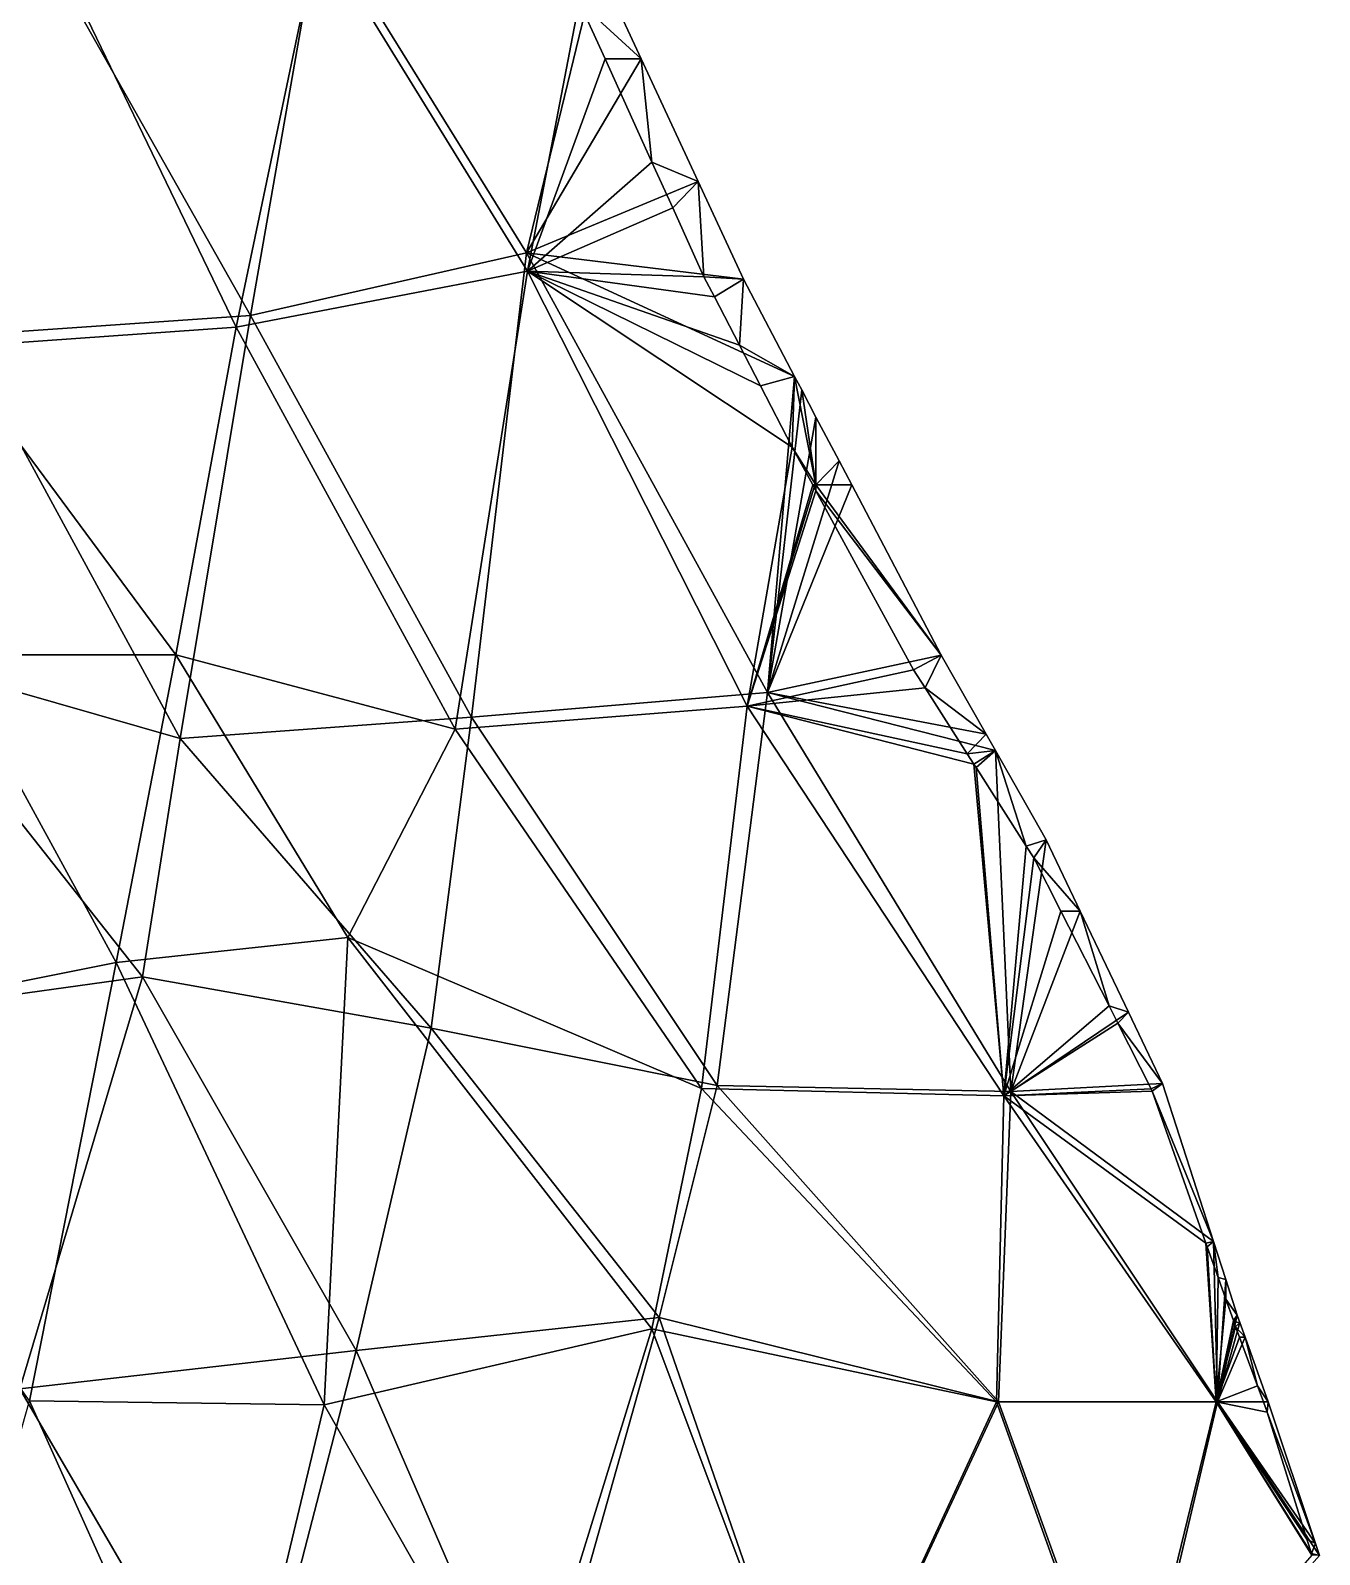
# Model space of a CAD drawing. Extents: x 373697 to 374005, y 6959904 to 6960301.
# Drawn here: x 373875.3 to 373967.6, y 6960010.6 to 6960119.6 of the extents above; entities that cross this region are included whole.
import ezdxf

# ---------------------------------------------------------------- set-up
doc = ezdxf.new("R2010")
doc.units = 0
doc.layers.add('Falla_Este', color=7, linetype='CONTINUOUS')

msp = doc.modelspace()

# ---------------------------------------------------------------- linework, layer by layer
at = {"layer": 'Falla_Este'}
for points in [[(373855.16, 6960129.18, 162.9), (373875.39, 6960128.82, 188.13), (373869.45, 6960096.95, 164.29)], [(373875.39, 6960128.82, 188.13), (373890.08, 6960098.41, 189.95), (373869.45, 6960096.95, 164.29)], [(373895.98, 6960126.66, 212.22), (373890.08, 6960098.41, 189.95), (373875.39, 6960128.82, 188.13)], [(373870.37, 6960097.81, 163.62), (373891.11, 6960099.24, 189.25), (373875.06, 6960127.64, 185.03)], [(373875.06, 6960127.64, 185.03), (373891.11, 6960099.24, 189.25), (373896.06, 6960127.61, 210.23)], [(373895.98, 6960126.66, 212.22), (373910.92, 6960102.41, 217.7), (373890.08, 6960098.41, 189.95)], [(373891.11, 6960099.24, 189.25), (373910.85, 6960103.74, 215.57), (373896.06, 6960127.61, 210.23)], [(373910.92, 6960102.41, 217.7), (373895.98, 6960126.66, 212.22), (373914.63, 6960121.68, 231.52)], [(373896.06, 6960127.61, 210.23), (373910.85, 6960103.74, 215.57), (373915.89, 6960124.45, 231.52)], [(373910.85, 6960103.74, 215.57), (373919.06, 6960117.61, 231.52), (373915.89, 6960124.45, 231.52)], [(373919.06, 6960117.61, 231.52), (373914.63, 6960121.68, 231.52), (373915.89, 6960124.45, 231.52)], [(373910.92, 6960102.41, 217.7), (373914.63, 6960121.68, 231.52), (373916.48, 6960117.61, 231.52)], [(373919.06, 6960117.61, 231.52), (373916.48, 6960117.61, 231.52), (373914.63, 6960121.68, 231.52)], [(373919.06, 6960117.61, 231.52), (373910.85, 6960103.74, 215.57), (373923.14, 6960108.83, 231.52)], [(373916.48, 6960117.61, 231.52), (373919.84, 6960110.21, 231.52), (373910.92, 6960102.41, 217.7)], [(373919.84, 6960110.21, 231.52), (373916.48, 6960117.61, 231.52), (373919.06, 6960117.61, 231.52)], [(373923.14, 6960108.83, 231.52), (373919.84, 6960110.21, 231.52), (373919.06, 6960117.61, 231.52)], [(373910.92, 6960102.41, 217.7), (373919.84, 6960110.21, 231.52), (373921.33, 6960106.95, 231.52)], [(373921.33, 6960106.95, 231.52), (373919.84, 6960110.21, 231.52), (373923.14, 6960108.83, 231.52)], [(373923.14, 6960108.83, 231.52), (373910.85, 6960103.74, 215.57), (373926.38, 6960101.84, 231.52)], [(373923.14, 6960108.83, 231.52), (373923.56, 6960102.02, 231.52), (373921.33, 6960106.95, 231.52)], [(373926.38, 6960101.84, 231.52), (373923.56, 6960102.02, 231.52), (373923.14, 6960108.83, 231.52)], [(373923.56, 6960102.02, 231.52), (373910.92, 6960102.41, 217.7), (373921.33, 6960106.95, 231.52)], [(373891.11, 6960099.24, 189.25), (373906.93, 6960070.51, 191.16), (373910.85, 6960103.74, 215.57)], [(373906.93, 6960070.51, 191.16), (373928.12, 6960072.27, 216.29), (373910.85, 6960103.74, 215.57)], [(373926.38, 6960101.84, 231.52), (373910.85, 6960103.74, 215.57), (373930.05, 6960094.89, 231.52)], [(373910.85, 6960103.74, 215.57), (373928.12, 6960072.27, 216.29), (373930.05, 6960094.89, 231.52)], [(373910.92, 6960102.41, 217.7), (373905.74, 6960069.64, 191.77), (373890.08, 6960098.41, 189.95)], [(373910.92, 6960102.41, 217.7), (373926.66, 6960071.29, 217.27), (373905.74, 6960069.64, 191.77)], [(373927.61, 6960094.21, 231.52), (373910.92, 6960102.41, 217.7), (373926.1, 6960097.13, 231.52)], [(373929.88, 6960089.83, 231.52), (373910.92, 6960102.41, 217.7), (373927.61, 6960094.21, 231.52)], [(373929.88, 6960089.83, 231.52), (373926.66, 6960071.29, 217.27), (373910.92, 6960102.41, 217.7)], [(373924.31, 6960100.58, 231.52), (373910.92, 6960102.41, 217.7), (373923.56, 6960102.02, 231.52)], [(373926.1, 6960097.13, 231.52), (373910.92, 6960102.41, 217.7), (373924.31, 6960100.58, 231.52)], [(373926.38, 6960101.84, 231.52), (373924.31, 6960100.58, 231.52), (373923.56, 6960102.02, 231.52)], [(373926.1, 6960097.13, 231.52), (373924.31, 6960100.58, 231.52), (373926.38, 6960101.84, 231.52)], [(373930.05, 6960094.89, 231.52), (373926.1, 6960097.13, 231.52), (373926.38, 6960101.84, 231.52)], [(373890.08, 6960098.41, 189.95), (373885.75, 6960074.96, 172.27), (373869.45, 6960096.95, 164.29)], [(373870.37, 6960097.81, 163.62), (373886.07, 6960068.97, 165.6), (373891.11, 6960099.24, 189.25)], [(373890.08, 6960098.41, 189.95), (373905.74, 6960069.64, 191.77), (373885.75, 6960074.96, 172.27)], [(373891.11, 6960099.24, 189.25), (373886.07, 6960068.97, 165.6), (373906.93, 6960070.51, 191.16)], [(373865.15, 6960074.96, 147.94), (373886.07, 6960068.97, 165.6), (373870.37, 6960097.81, 163.62)], [(373930.05, 6960094.89, 231.52), (373927.61, 6960094.21, 231.52), (373926.1, 6960097.13, 231.52)], [(373885.75, 6960074.96, 172.27), (373869.43, 6960074.96, 154.91), (373869.45, 6960096.95, 164.29)], [(373929.88, 6960089.83, 231.52), (373927.61, 6960094.21, 231.52), (373930.05, 6960094.89, 231.52)], [(373930.05, 6960094.89, 231.52), (373928.12, 6960072.27, 216.29), (373930.56, 6960093.92, 231.52)], [(373930.56, 6960093.92, 231.52), (373928.12, 6960072.27, 216.29), (373931.58, 6960091.98, 231.52)], [(373931.58, 6960087.12, 231.52), (373929.88, 6960089.83, 231.52), (373930.05, 6960094.89, 231.52)], [(373931.58, 6960087.12, 231.52), (373930.05, 6960094.89, 231.52), (373930.56, 6960093.92, 231.52)], [(373931.58, 6960087.12, 231.52), (373930.56, 6960093.92, 231.52), (373931.58, 6960091.98, 231.52)], [(373931.58, 6960091.98, 231.52), (373928.12, 6960072.27, 216.29), (373933.24, 6960088.84, 231.52)], [(373931.58, 6960087.12, 231.52), (373931.58, 6960091.98, 231.52), (373933.24, 6960088.84, 231.52)], [(373926.66, 6960071.29, 217.27), (373929.88, 6960089.83, 231.52), (373931.36, 6960087.12, 231.52)], [(373931.58, 6960087.12, 231.52), (373931.36, 6960087.12, 231.52), (373929.88, 6960089.83, 231.52)], [(373933.24, 6960088.84, 231.52), (373928.12, 6960072.27, 216.29), (373934.14, 6960087.12, 231.52)], [(373931.58, 6960087.12, 231.52), (373933.24, 6960088.84, 231.52), (373934.14, 6960087.12, 231.52)], [(373926.66, 6960071.29, 217.27), (373931.36, 6960087.12, 231.52), (373931.44, 6960086.97, 231.52)], [(373926.66, 6960071.29, 217.27), (373931.44, 6960086.97, 231.52), (373931.58, 6960086.71, 231.52)], [(373938.57, 6960073.9, 231.52), (373926.66, 6960071.29, 217.27), (373931.58, 6960086.71, 231.52)], [(373934.14, 6960087.12, 231.52), (373928.12, 6960072.27, 216.29), (373940.55, 6960074.94, 231.52)], [(373931.44, 6960086.97, 231.52), (373931.36, 6960087.12, 231.52), (373931.58, 6960087.12, 231.52)], [(373931.58, 6960086.71, 231.52), (373931.44, 6960086.97, 231.52), (373931.58, 6960087.12, 231.52)], [(373931.58, 6960086.71, 231.52), (373931.58, 6960087.12, 231.52), (373940.55, 6960074.94, 231.52)], [(373940.55, 6960074.94, 231.52), (373931.58, 6960087.12, 231.52), (373934.14, 6960087.12, 231.52)], [(373938.57, 6960073.9, 231.52), (373931.58, 6960086.71, 231.52), (373940.55, 6960074.94, 231.52)], [(373865.15, 6960074.96, 147.94), (373855.91, 6960048.11, 130.15), (373883.37, 6960051.92, 153.29)], [(373856.49, 6960047.96, 133.29), (373869.43, 6960074.96, 154.91), (373881.47, 6960052.95, 156.39)], [(373883.37, 6960051.92, 153.29), (373886.07, 6960068.97, 165.6), (373865.15, 6960074.96, 147.94)], [(373885.75, 6960074.96, 172.27), (373881.47, 6960052.95, 156.39), (373869.43, 6960074.96, 154.91)], [(373885.75, 6960074.96, 172.27), (373898.07, 6960054.73, 175.07), (373881.47, 6960052.95, 156.39)], [(373885.75, 6960074.96, 172.27), (373905.74, 6960069.64, 191.77), (373898.07, 6960054.73, 175.07)], [(373940.55, 6960074.94, 231.52), (373928.12, 6960072.27, 216.29), (373943.76, 6960069.29, 231.52)], [(373939.4, 6960072.6, 231.52), (373938.57, 6960073.9, 231.52), (373940.55, 6960074.94, 231.52)], [(373939.4, 6960072.6, 231.52), (373940.55, 6960074.94, 231.52), (373943.76, 6960069.29, 231.52)], [(373939.4, 6960072.6, 231.52), (373926.66, 6960071.29, 217.27), (373938.57, 6960073.9, 231.52)], [(373906.93, 6960070.51, 191.16), (373924.51, 6960044.15, 194.36), (373928.12, 6960072.27, 216.29)], [(373924.51, 6960044.15, 194.36), (373945.54, 6960043.72, 217.55), (373928.12, 6960072.27, 216.29)], [(373942.41, 6960067.88, 231.52), (373926.66, 6960071.29, 217.27), (373939.4, 6960072.6, 231.52)], [(373943.76, 6960069.29, 231.52), (373928.12, 6960072.27, 216.29), (373944.43, 6960068.12, 231.52)], [(373928.12, 6960072.27, 216.29), (373945.54, 6960043.72, 217.55), (373944.43, 6960068.12, 231.52)], [(373942.41, 6960067.88, 231.52), (373939.4, 6960072.6, 231.52), (373943.76, 6960069.29, 231.52)], [(373926.66, 6960071.29, 217.27), (373923.38, 6960043.92, 194.89), (373905.74, 6960069.64, 191.77)], [(373926.66, 6960071.29, 217.27), (373945.04, 6960043.41, 217.87), (373923.38, 6960043.92, 194.89)], [(373942.88, 6960067.15, 231.52), (373926.66, 6960071.29, 217.27), (373942.41, 6960067.88, 231.52)], [(373945.04, 6960043.41, 217.87), (373926.66, 6960071.29, 217.27), (373942.88, 6960067.15, 231.52)], [(373904.04, 6960048.24, 173.14), (373906.93, 6960070.51, 191.16), (373886.07, 6960068.97, 165.6)], [(373904.04, 6960048.24, 173.14), (373924.51, 6960044.15, 194.36), (373906.93, 6960070.51, 191.16)], [(373904.04, 6960048.24, 173.14), (373886.07, 6960068.97, 165.6), (373883.37, 6960051.92, 153.29)], [(373905.74, 6960069.64, 191.77), (373923.38, 6960043.92, 194.89), (373898.07, 6960054.73, 175.07)], [(373943.76, 6960069.29, 231.52), (373944.43, 6960068.12, 231.52), (373942.41, 6960067.88, 231.52)], [(373942.88, 6960067.15, 231.52), (373942.41, 6960067.88, 231.52), (373944.43, 6960068.12, 231.52)], [(373943.05, 6960066.89, 231.52), (373942.88, 6960067.15, 231.52), (373944.43, 6960068.12, 231.52)], [(373946.62, 6960061.28, 231.52), (373943.05, 6960066.89, 231.52), (373944.43, 6960068.12, 231.52)], [(373946.62, 6960061.28, 231.52), (373944.43, 6960068.12, 231.52), (373948.07, 6960061.73, 231.52)], [(373944.43, 6960068.12, 231.52), (373945.54, 6960043.72, 217.55), (373948.07, 6960061.73, 231.52)], [(373945.04, 6960043.41, 217.87), (373942.88, 6960067.15, 231.52), (373943.05, 6960066.89, 231.52)], [(373945.04, 6960043.41, 217.87), (373943.05, 6960066.89, 231.52), (373946.62, 6960061.28, 231.52)], [(373945.04, 6960043.41, 217.87), (373946.62, 6960061.28, 231.52), (373947.17, 6960060.44, 231.52)], [(373948.07, 6960061.73, 231.52), (373945.54, 6960043.72, 217.55), (373950.5, 6960056.63, 231.52)], [(373948.07, 6960061.73, 231.52), (373947.17, 6960060.44, 231.52), (373946.62, 6960061.28, 231.52)], [(373950.5, 6960056.63, 231.52), (373947.17, 6960060.44, 231.52), (373948.07, 6960061.73, 231.52)], [(373949.1, 6960056.63, 231.52), (373945.04, 6960043.41, 217.87), (373947.17, 6960060.44, 231.52)], [(373950.5, 6960056.63, 231.52), (373949.1, 6960056.63, 231.52), (373947.17, 6960060.44, 231.52)], [(373952.56, 6960049.84, 231.52), (373945.04, 6960043.41, 217.87), (373949.1, 6960056.63, 231.52)], [(373945.54, 6960043.72, 217.55), (373953.95, 6960049.39, 231.52), (373950.5, 6960056.63, 231.52)], [(373952.56, 6960049.84, 231.52), (373949.1, 6960056.63, 231.52), (373950.5, 6960056.63, 231.52)], [(373953.95, 6960049.39, 231.52), (373952.56, 6960049.84, 231.52), (373950.5, 6960056.63, 231.52)], [(373881.47, 6960052.95, 156.39), (373898.07, 6960054.73, 175.07), (373896.37, 6960021.29, 157.04)], [(373919.82, 6960026.74, 182.8), (373896.37, 6960021.29, 157.04), (373898.07, 6960054.73, 175.07)], [(373919.82, 6960026.74, 182.8), (373898.07, 6960054.73, 175.07), (373923.38, 6960043.92, 194.89)], [(373856.49, 6960047.96, 133.29), (373881.47, 6960052.95, 156.39), (373875.27, 6960021.57, 137.12)], [(373896.37, 6960021.29, 157.04), (373875.27, 6960021.57, 137.12), (373881.47, 6960052.95, 156.39)], [(373855.91, 6960048.11, 130.15), (373874.58, 6960022.43, 134.28), (373883.37, 6960051.92, 153.29)], [(373883.37, 6960051.92, 153.29), (373874.58, 6960022.43, 134.28), (373898.67, 6960025.17, 157.43)], [(373904.04, 6960048.24, 173.14), (373883.37, 6960051.92, 153.29), (373898.67, 6960025.17, 157.43)], [(373953.19, 6960048.6, 231.52), (373945.04, 6960043.41, 217.87), (373952.56, 6960049.84, 231.52)], [(373945.54, 6960043.72, 217.55), (373956.38, 6960044.28, 231.52), (373953.95, 6960049.39, 231.52)], [(373953.19, 6960048.6, 231.52), (373952.56, 6960049.84, 231.52), (373953.95, 6960049.39, 231.52)], [(373953.19, 6960048.6, 231.52), (373953.95, 6960049.39, 231.52), (373956.38, 6960044.28, 231.52)], [(373904.04, 6960048.24, 173.14), (373898.67, 6960025.17, 157.43), (373920.36, 6960027.53, 182.11)], [(373924.51, 6960044.15, 194.36), (373904.04, 6960048.24, 173.14), (373920.36, 6960027.53, 182.11)], [(373955.58, 6960043.9, 231.52), (373945.04, 6960043.41, 217.87), (373953.19, 6960048.6, 231.52)], [(373955.58, 6960043.9, 231.52), (373953.19, 6960048.6, 231.52), (373956.38, 6960044.28, 231.52)], [(373919.82, 6960026.74, 182.8), (373923.38, 6960043.92, 194.89), (373944.5, 6960021.51, 208.25)], [(373944.64, 6960021.51, 208.16), (373924.51, 6960044.15, 194.36), (373920.36, 6960027.53, 182.11)], [(373945.04, 6960043.41, 217.87), (373944.5, 6960021.51, 208.25), (373923.38, 6960043.92, 194.89)], [(373924.51, 6960044.15, 194.36), (373944.64, 6960021.51, 208.16), (373945.54, 6960043.72, 217.55)], [(373945.54, 6960043.72, 217.55), (373944.64, 6960021.51, 208.16), (373960.32, 6960021.51, 227.17)], [(373955.64, 6960043.74, 231.52), (373945.04, 6960043.41, 217.87), (373955.58, 6960043.9, 231.52)], [(373959.49, 6960032.86, 231.52), (373945.04, 6960043.41, 217.87), (373955.64, 6960043.74, 231.52)], [(373956.38, 6960044.28, 231.52), (373945.54, 6960043.72, 217.55), (373960.03, 6960032.99, 231.52)], [(373960.03, 6960032.99, 231.52), (373945.54, 6960043.72, 217.55), (373960.32, 6960021.51, 227.17)], [(373955.64, 6960043.74, 231.52), (373955.58, 6960043.9, 231.52), (373956.38, 6960044.28, 231.52)], [(373956.38, 6960044.28, 231.52), (373960.03, 6960032.99, 231.52), (373955.64, 6960043.74, 231.52)], [(373959.49, 6960032.86, 231.52), (373955.64, 6960043.74, 231.52), (373960.03, 6960032.99, 231.52)], [(373960.22, 6960021.51, 227.32), (373944.5, 6960021.51, 208.25), (373945.04, 6960043.41, 217.87)], [(373960.22, 6960021.51, 227.32), (373945.04, 6960043.41, 217.87), (373959.49, 6960032.86, 231.52)], [(373959.58, 6960032.6, 231.52), (373959.49, 6960032.86, 231.52), (373960.03, 6960032.99, 231.52)], [(373960.22, 6960021.51, 227.32), (373959.49, 6960032.86, 231.52), (373959.58, 6960032.6, 231.52)], [(373960.37, 6960030.4, 231.52), (373959.58, 6960032.6, 231.52), (373960.03, 6960032.99, 231.52)], [(373960.03, 6960032.99, 231.52), (373960.92, 6960030.26, 231.52), (373960.37, 6960030.4, 231.52)], [(373960.03, 6960032.99, 231.52), (373960.32, 6960021.51, 227.17), (373960.92, 6960030.26, 231.52)], [(373960.37, 6960030.4, 231.52), (373960.22, 6960021.51, 227.32), (373959.58, 6960032.6, 231.52)], [(373960.92, 6960028.85, 231.52), (373960.22, 6960021.51, 227.32), (373960.37, 6960030.4, 231.52)], [(373960.92, 6960030.26, 231.52), (373960.32, 6960021.51, 227.17), (373961.74, 6960027.71, 231.52)], [(373960.92, 6960028.85, 231.52), (373960.37, 6960030.4, 231.52), (373960.92, 6960030.26, 231.52)], [(373960.92, 6960028.85, 231.52), (373960.92, 6960030.26, 231.52), (373961.74, 6960027.71, 231.52)], [(373961.46, 6960027.32, 231.52), (373960.22, 6960021.51, 227.32), (373960.92, 6960028.85, 231.52)], [(373961.46, 6960027.32, 231.52), (373960.92, 6960028.85, 231.52), (373961.74, 6960027.71, 231.52)], [(373898.67, 6960025.17, 157.43), (373911.41, 6959995.73, 161.71), (373920.36, 6960027.53, 182.11)], [(373931.93, 6959994.17, 184.19), (373920.36, 6960027.53, 182.11), (373911.41, 6959995.73, 161.71)], [(373931.93, 6959994.17, 184.19), (373944.64, 6960021.51, 208.16), (373920.36, 6960027.53, 182.11)], [(373961.49, 6960027.23, 231.52), (373960.22, 6960021.51, 227.32), (373961.46, 6960027.32, 231.52)], [(373961.74, 6960027.71, 231.52), (373960.32, 6960021.51, 227.17), (373961.93, 6960027.19, 231.52)], [(373961.49, 6960027.23, 231.52), (373961.46, 6960027.32, 231.52), (373961.74, 6960027.71, 231.52)], [(373961.49, 6960027.23, 231.52), (373961.74, 6960027.71, 231.52), (373961.93, 6960027.19, 231.52)], [(373919.82, 6960026.74, 182.8), (373910.49, 6959996.49, 162.24), (373896.37, 6960021.29, 157.04)], [(373910.49, 6959996.49, 162.24), (373919.82, 6960026.74, 182.8), (373931.95, 6959994.4, 185.23)], [(373919.82, 6960026.74, 182.8), (373944.5, 6960021.51, 208.25), (373931.95, 6959994.4, 185.23)], [(373961.62, 6960026.88, 231.52), (373960.22, 6960021.51, 227.32), (373961.49, 6960027.23, 231.52)], [(373961.9, 6960026.14, 231.52), (373960.22, 6960021.51, 227.32), (373961.62, 6960026.88, 231.52)], [(373960.32, 6960021.51, 227.17), (373962.3, 6960026.14, 231.52), (373961.93, 6960027.19, 231.52)], [(373961.62, 6960026.88, 231.52), (373961.49, 6960027.23, 231.52), (373961.93, 6960027.19, 231.52)], [(373962.3, 6960026.14, 231.52), (373961.62, 6960026.88, 231.52), (373961.93, 6960027.19, 231.52)], [(373962.3, 6960026.14, 231.52), (373961.9, 6960026.14, 231.52), (373961.62, 6960026.88, 231.52)], [(373874.58, 6960022.43, 134.28), (373890.77, 6959994.67, 138.43), (373898.67, 6960025.17, 157.43)], [(373898.67, 6960025.17, 157.43), (373890.77, 6959994.67, 138.43), (373911.41, 6959995.73, 161.71)], [(373963.2, 6960022.66, 231.52), (373960.22, 6960021.51, 227.32), (373961.9, 6960026.14, 231.52)], [(373960.32, 6960021.51, 227.17), (373963.95, 6960021.51, 231.52), (373962.3, 6960026.14, 231.52)], [(373962.3, 6960026.14, 231.52), (373963.2, 6960022.66, 231.52), (373961.9, 6960026.14, 231.52)], [(373963.95, 6960021.51, 231.52), (373963.2, 6960022.66, 231.52), (373962.3, 6960026.14, 231.52)], [(373867.34, 6959991.04, 113.91), (373890.77, 6959994.67, 138.43), (373874.58, 6960022.43, 134.28)], [(373960.22, 6960021.51, 227.32), (373963.2, 6960022.66, 231.52), (373963.63, 6960021.51, 231.52)], [(373963.63, 6960021.51, 231.52), (373963.2, 6960022.66, 231.52), (373963.95, 6960021.51, 231.52)], [(373875.27, 6960021.57, 137.12), (373889.09, 6959990.82, 136.92), (373866.52, 6959990.61, 114.71)], [(373889.09, 6959990.82, 136.92), (373875.27, 6960021.57, 137.12), (373896.37, 6960021.29, 157.04)], [(373896.37, 6960021.29, 157.04), (373910.49, 6959996.49, 162.24), (373889.09, 6959990.82, 136.92)], [(373954.11, 6959995.26, 209.21), (373944.64, 6960021.51, 208.16), (373931.93, 6959994.17, 184.19)], [(373931.95, 6959994.4, 185.23), (373944.5, 6960021.51, 208.25), (373953.87, 6959995.36, 209.66)], [(373960.22, 6960021.51, 227.32), (373953.87, 6959995.36, 209.66), (373944.5, 6960021.51, 208.25)], [(373944.64, 6960021.51, 208.16), (373954.11, 6959995.26, 209.21), (373960.32, 6960021.51, 227.17)], [(373953.87, 6959995.36, 209.66), (373960.22, 6960021.51, 227.32), (373967.09, 6960010.52, 231.52)], [(373967.63, 6960010.51, 231.52), (373960.32, 6960021.51, 227.17), (373954.11, 6959995.26, 209.21)], [(373963.87, 6960020.76, 231.52), (373960.22, 6960021.51, 227.32), (373963.63, 6960021.51, 231.52)], [(373960.22, 6960021.51, 227.32), (373963.87, 6960020.76, 231.52), (373966.73, 6960011.68, 231.52)], [(373967.05, 6960010.64, 231.52), (373960.22, 6960021.51, 227.32), (373966.73, 6960011.68, 231.52)], [(373967.09, 6960010.52, 231.52), (373960.22, 6960021.51, 227.32), (373967.05, 6960010.64, 231.52)], [(373963.95, 6960021.51, 231.52), (373960.32, 6960021.51, 227.17), (373967.35, 6960011.36, 231.52)], [(373967.35, 6960011.36, 231.52), (373960.32, 6960021.51, 227.17), (373967.63, 6960010.51, 231.52)], [(373963.87, 6960020.76, 231.52), (373963.63, 6960021.51, 231.52), (373963.95, 6960021.51, 231.52)], [(373963.87, 6960020.76, 231.52), (373963.95, 6960021.51, 231.52), (373967.35, 6960011.36, 231.52)], [(373966.73, 6960011.68, 231.52), (373963.87, 6960020.76, 231.52), (373967.35, 6960011.36, 231.52)], [(373967.05, 6960010.64, 231.52), (373966.73, 6960011.68, 231.52), (373967.35, 6960011.36, 231.52)], [(373967.63, 6960010.51, 231.52), (373967.05, 6960010.64, 231.52), (373967.35, 6960011.36, 231.52)], [(373967.63, 6960010.51, 231.52), (373967.09, 6960010.52, 231.52), (373967.05, 6960010.64, 231.52)]]:
    msp.add_3dface(points, dxfattribs=at)

doc.saveas('drawing.dxf')
